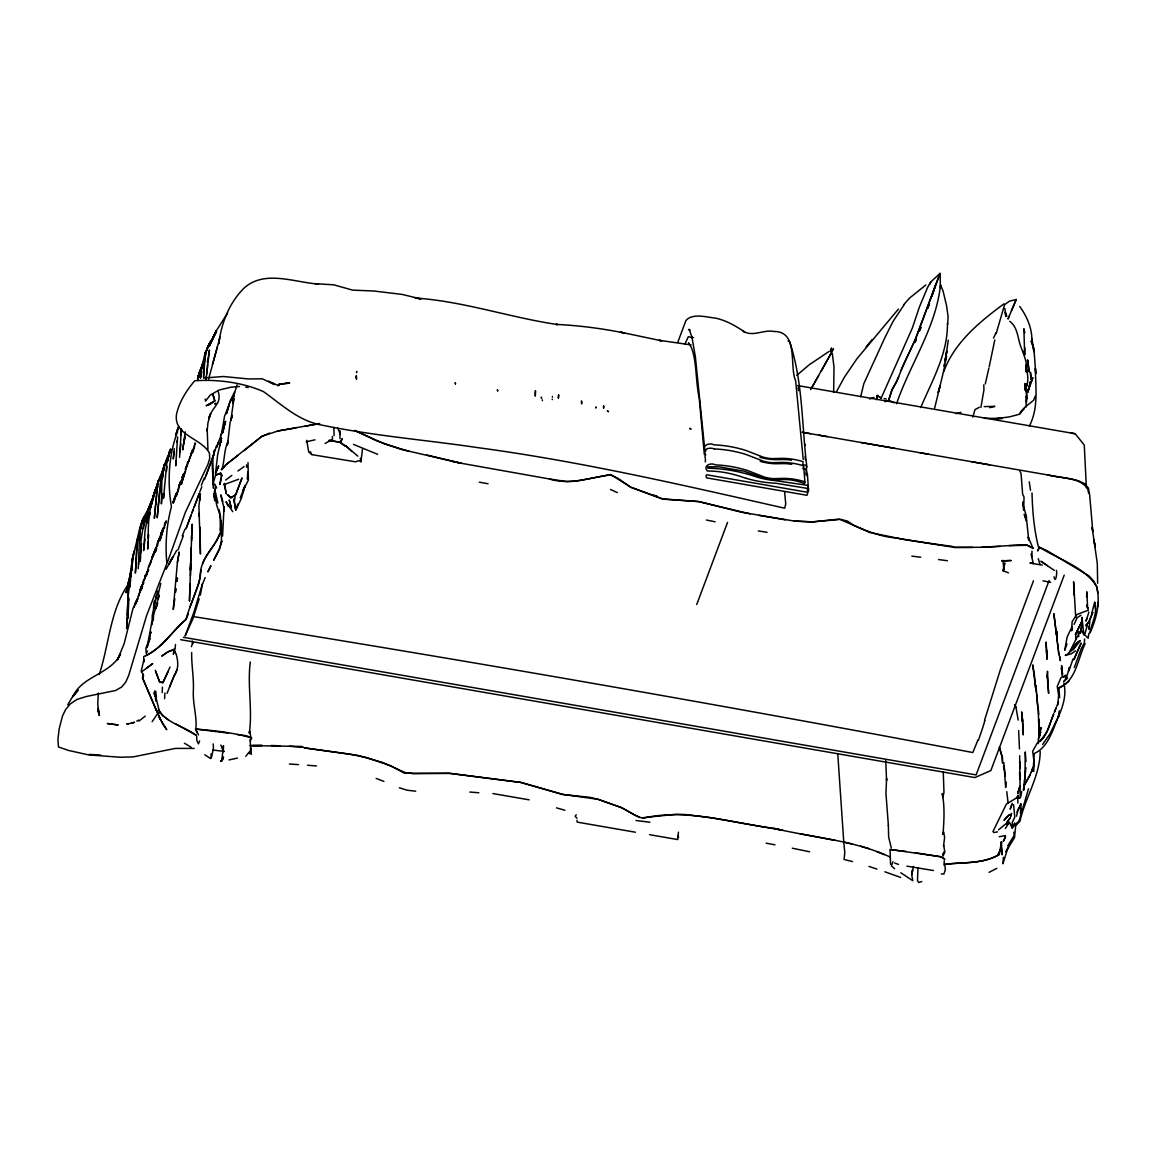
<?xml version="1.0" encoding="UTF-8"?>
<svg xmlns="http://www.w3.org/2000/svg" width="1156" height="1156" viewBox="0 0 1156 1156"><rect width="100%" height="100%" fill="white"/><g stroke="black" fill="none" stroke-linecap="round" stroke-linejoin="round"><path stroke-width="1.5" d="M802.856 468.758L806.209 469.336L807.278 475.593M807.365 473.541L808.55 490.534L806.96 495.288L706.504 477.847L705.998 475.839L706.634 474.769L807.09 492.21L807.582 491.127L807.264 488.381L775.575 483.208A107.551 88.998 27.9 0 1 746.429 478.396M138.662 595.759L138.677 595.383M1031.961 556.787L1031.99 551.094M885.742 760.619L886.565 780.401L886.609 778.595L885.93 793.218L888.386 825.529M890.582 864.312L890.019 849.443L941.418 856.813L944.813 859.226M1026.253 406.97L1025.863 396.378M128.562 597.522L128.114 618.243L128.562 598.519L128.533 600.715M182.619 476.474L183.558 475.217L181.998 477.486L184.093 473.425L179.599 485.173M1001.457 841.727L1001.385 850.541L1001.457 841.727L999.218 854.92M1026.571 402.331L1026.586 399.557M1038.738 719.09L1038.709 723.483L1038.189 706.995L1038.652 714.697M678.442 832.176L677.719 839.574L649.528 834.675M497.369 390.049L497.831 391.046L497.398 390.063M143.503 583.925L143.749 581.641M940.435 287.931L940.117 273.495L938.889 276.573M1038.276 743.684L1038.377 738.525L1040.718 731.907L1039.36 736.242L1040.935 727.456L1039.374 736.43L1038.709 719.87L1039.417 737.918M142.679 678.413L143.59 675.379L142.419 677.488L156.522 710.694L142.679 678.413L142.766 674.194M190.437 575.645L190.726 563.897L189.801 589.863L190.119 583.635M206.144 379.312L209.409 350.138L207.516 362.507L207.748 359.689L207.632 361.741M552.395 397.187L552.409 396.45M139.89 540.502C139.139 529.332 141.48 517.975 148.936 509.319M191.058 554.837L191.246 547.987L190.379 570.211L191.621 537.583L191.621 540.864M558.42 397.823L558.651 394.803L558.377 398.141M1033.782 771.312L1033.926 759.246L1033.002 771.269M206.144 379.211L206.23 376.394M833.649 392.332L833.996 367.059L832.32 353.476M162.245 692.646L162.404 687.184M179.556 457.314L181.29 430.856M140.468 555.588L140.281 561.426L141.061 539.736L143.228 526.327L146.754 512.599L151.364 501.762L146.552 513.481L154.023 494.45M181.203 434.714L181.376 430.046M1020.213 796.975L1019.664 755.663M140.078 592.551L141.104 588.216L139.732 590.629L142 585.528L136.003 603.157L137.925 598.765M127.752 603.88L127.29 615.151M1078.649 636.725L1078.837 631.653M127.955 598.765L130.512 572.928L126.38 592.739L127.695 587.551M221.417 543.421L221.446 523.509L219.235 509.839M1023.696 508.51L1024.043 497.123L1022.641 494.277L1021.051 473.541L1019.765 470.738M1023.609 510.331L1022.887 501.964L1023.493 506.877M1086.611 597.002L1086.842 591.655M1057.841 704.799L1058.607 694.944L1057.249 686.389L1060.977 677.691L1065.89 675.306L1065.485 678.355M163.574 468.426L157.895 481.922L154.326 518.307L155.309 509.767M1024.823 347.826L1024.678 355.08L1023.884 328.723L1024.837 332.827M947.689 324.316L948.079 316.368L946.562 305.69L943.021 290.864L940.493 284.781C936.172 327.423 910.09 363.923 896.579 403.719M1084.588 638.993L1084.4 642.837L1081.25 648.588L1074.285 667.59M155.207 510.894L155.453 505.909M180.481 482.24L179.194 485.289L180.798 481.835M1040.212 751.414C1039.923 776.254 1025.213 797.712 1019.881 821.468L1015.864 825.109L1019.274 820.24L1028.508 788.811M204.092 369.732L204.959 356.409L203.47 376.524M218.152 391.393C222.227 404.123 212.285 406.175 208.672 418.501L210.652 413.704L207.993 422.576L207.126 431.015L207.17 428.804L207.936 449.583M1019.838 768.538L1019.679 761.255M127.16 617.911L126.64 628.633L128.634 583.534L132.882 557.178L130.729 575.905M162.331 493.887L161.378 503.857L161.826 481.474L163.574 468.021L170.828 449.54M203.658 377.795L204.02 371.134M207.488 364.646L206.967 373.605M1021.037 804.489L1020.546 813.665L1020.835 808.333M138.547 564.417L139.486 535.777L141.003 524.708M888.357 825.268L888.646 837.074L891.319 848.027M146.841 523.35L148.416 511.573L145.02 531.052L143.604 550.632L145.078 539.043M164.586 698.73L164.932 693.022M227.414 445.147L230.116 422.446L232.37 415.365L230.882 420.177L233.989 398.213L232.905 403.502L232.818 398.82L237.052 384.847M944.004 865.252L944.293 860.7M1089.255 626.234L1089.053 629.326L1089.848 621.336M179.18 553.117L177.417 562.278L173.241 609.472L174.816 598.75M130.845 574.243L129.949 587.06L130.483 579.59M140.57 554.056L141.552 543.551M203.875 370.527L203.933 369.703M98.332 693.08L97.74 704.235L99.387 715.434L97.899 708.411L99.141 714.914L97.754 708.686L98.896 713.584M130.614 577.465L131.206 569.388M199.757 500.692L200.248 493.785L198.919 506.212L199.294 516.067M177.085 581.063L177.316 577.971L176.608 581.121M221.533 474.162L219.915 484.451L221.388 478.179M1025.907 767.584L1024.563 781.181M138.966 558.897L138.185 568.68M334.098 435.668L333.838 427.489M1003.408 857.318L1002.917 863.792L1007.888 847.897L1005.836 851.929L1014.549 837.522L1015.691 825.529M163.834 493.93L163.502 498.294L166.811 463.079L169.195 452.531M552.322 399.109L552.192 399.629M155.872 504.637L157.086 486.835L158.517 480.607L156.782 485.823L158.517 480.607M176.088 460.782L175.683 465.839L177.619 436.91M131.9 568.795L131.755 570.515L132.564 561.325M147.535 651.03L146.234 653.429L145.887 648.169L149.991 638.329L147.058 647.635L151.768 622.275L153.315 620.266L153.502 615.498L159.138 594.907L158.242 599.516L158.314 593.895L160.785 583.419M161.276 534.953L160.597 536.745M876.725 399.629L877.072 395.453L880.959 397.91M1081.655 620.512L1081.929 617.217L1083.923 635.034L1081.929 630.887M148.286 541.398L147.679 549.071L148.488 534.549L148.3 538.306C147.766 521.11 149.991 503.554 156.306 487.485L154.326 492.817L157.173 484.74L154.89 491.445M180.813 443.832L180.033 452.473M140.729 526.009L144.803 516.096C134.92 533.393 136.986 553.999 135.353 573.073L137.925 536.384L132.319 559.316L132.969 555.733L134.212 551.109L131.423 566.498M154.167 601.221L153.517 608.316L157.649 590.976M362.522 448.759L360.947 461.735L358.794 460.68L355.528 461.822L311.874 454.64L308.666 451.895L306.759 440.335M1037.524 550.82L1039.403 547.12C1058.65 559.591 1084.631 566.628 1096.899 586.988C1100.281 602.579 1096.596 618.431 1090.137 632.679M948.281 340.153L944.206 368.648L934.669 408.082M1097.795 606.77L1098.2 602.406M175.062 649.08L175.495 644.484M162.88 475L164.311 464.567L162.042 473.469L165.091 463.007L160.756 480.015L157.187 517.758L160.034 488.251M215.493 473.526L218.614 466.114L215.493 473.526L217.675 454.626L221.533 438.11L219.539 446.23M1006.197 782.02L1005.648 787.525L1004.073 765.734L1005.214 776.153M173.964 452.155L173.284 458.961L174.325 448.716M1030.372 774.303L1024.014 785.878L1023.537 790.198L1023.97 785.907L1030.401 774.318M137.159 541.976L137.419 539.404M155.988 608.648L157.519 602.897M166.536 471.056L167.028 466.489M185.263 431.853L182.662 449.915L185.003 436.404L184.006 442.632M128.634 583.534L129.01 580.066M860.656 396.768L863.807 383.734L884.759 337.942L893.155 321.224L903.891 305.068M200.479 377.579L202.199 364.704L205.739 351.655L209.655 343.332L205.334 353.909L208.803 344.401L211.302 340.11L206.765 349.04L216.447 331.584M222.588 536.066L224.047 506.704M224.033 508.207L223.643 511.487L224.018 508.207L220.782 494.869L222.79 501.516M943.267 771.977L943.975 792.38L942.805 797.51L942.27 793.58C944.871 806.816 944.033 820.76 943.036 833.967M1069.069 670.494L1072.999 658.978M1004.318 566.44L1004.737 562.943L1003.018 570.732L1008.466 572.841M876.739 399.528L877.245 395.395L881.132 398.04M1023.479 790.227L1024.014 785.878M132.03 561.383L131.784 563.348L132.319 559.157M160.453 485.347L161.074 480.506M179.036 551.932L177.417 562.278M221.027 521.067L220.232 534.636M1081.351 628.965L1082.059 623.532M167.562 461.62L169.874 451.028M173.386 502.629L173.891 500.779L173.328 501.95M221.36 523.451L220.449 530.373L220.03 514.55L220.478 516.66L216.721 505.244L214.294 491.777L215.825 487.283M943.354 855.931L943.874 852.044L942.747 854.761M161.392 478.006L164.181 466.056M176.897 442.184L177.085 440.855M202.546 563.579C206.462 552.684 216.071 545.04 219.712 533.913C214.033 548.609 199.685 559.273 200.277 576.28C197.199 591.135 189.887 604.79 186 619.428C171.623 631.667 161.912 648.848 143.734 656.55L143.821 662.041L143.893 659.801L141.234 671.029M201.187 569.908L199.135 582.624L189.859 607.391M178.616 489.436L177.851 492.023M1023.898 784.707L1024.967 777.338L1025.256 751.935L1025.979 761.501M946.157 355.109L946.778 350.962L946.273 354.271M1087.276 625.584L1084.631 634.702L1088.128 638.242L1088.865 633.459M154.297 552.9L148.358 567.148L147.144 573.318L143.214 581.136L141.249 589.863L142.621 586.323M227.616 443.861L228.007 441.274C223.874 450.276 224.828 460.305 221.808 469.712L226.186 464.524L261.733 436.361L278.09 430.913L319.663 423.558L304.823 426.275M980.924 407.331L983.929 390.02L983.799 384.89M200.638 378.099L201.78 371.365M219.842 336.916L218.759 343.708C221.388 323.145 229.163 302.872 244.075 288.09C264.551 269.55 294.26 282.425 318.521 284.058L315.169 283.711L333.708 284.81L352.609 290.113L373.879 291.023L402.129 294.419L420.986 298.971L415.047 298.002C463.715 301.283 509.68 317.51 557.683 324.576L555.964 324.388C578.968 325.472 601.958 328.463 624.5 333.044L620.483 332.133L661.796 340.847L659.036 340.298L691.057 344.878M235.145 496.358L234.321 501.603L235.752 510.128L241.257 498.67L244.87 486.748L240.173 497.831M143.503 528.509L144.052 525.127M175.105 497.831L174.469 500.418M175.726 591.988L176.247 588.852M1020.893 796.238L1021.687 791.47M173.284 654.368L174.123 649.296L167.996 651.782L161.984 655.958M1059.315 710.795L1058.231 717.182C1062.899 706.721 1066.757 694.756 1063.852 683.312M198.615 377.405L199.583 371.755L203.991 360.686M250.65 750.345L250.173 739.276M194.699 446.043L194.107 448.701M141.812 587.378L141.971 586.497M945.579 361.496L946.562 355.932M157.534 545.964L157.967 543.233M1091.914 612.955L1094.616 602.16M945.088 360.455L945.637 357.349L944.943 360.845M151.754 504.218L155.294 490.447L153.054 496.618L157.895 486.286L154.485 492.499L152.216 501.126M989.146 366.958L994.796 339.951M140.165 528.986L141.22 523.914L139.948 531.355L142.838 519.203L140.916 525.489M144.457 522.844L144.876 520.561M198.485 377.261L200.32 370.151L198.211 376.596M198.326 378.503L198.904 375.498L198.196 378.677M250.303 661.969C247.211 685.566 252.731 709.64 249.277 733.265L249.609 730.881L250.968 737.759C233.18 732.557 214.048 730.52 195.523 729.046L197.127 732.716M99.199 674.584C109.256 644.499 109.907 609.645 129.01 583.346M1017.439 798.478L1018.089 795.14L1016.558 797.972L1020.069 797.727M127.42 587.783L128.851 580.399L127.796 585.832M913.471 866.436L911.679 874.817L912.561 869.933L911.809 875.453L912.821 880.713L900.827 872.78M1072.204 627.983L1071.641 630.844L1072.118 621.697L1076.742 614.602L1087.391 610.527M162.461 472.024L161.349 477.558L163.502 468.166M213.484 455.117L216.562 445.624M199.583 371.755L197.705 379.226M178.501 489.031L178.689 488.15M213.195 456.49L214.481 450.233L213.831 452.603M221.75 432.734L224.553 416.189L229.538 403.617L226.46 413.732L230.261 400.511L234.524 392.13M988.842 368.374L985.273 383.965M155.771 549.548L155.858 547.539L152.823 555.487L155.164 550.299L154.442 552.221M173.544 501.372L174.484 498.063L173.039 503.005M187.431 465.247L187.691 463.455M155.785 549.895L156.046 548.724L155.179 552.409L156.725 548.219M155.569 550.877L157.303 543.277L159.962 537.511L159.34 540.213M142.491 584.792L143.026 582.378M1081.611 626.133L1079.993 633.3L1081.351 630.54M155.583 491.127L157.635 483.425M169.585 451.143L167.49 460.68L170.553 448.904M149.89 636.161L150.887 631.826L148.691 641.32M247.803 471.691L247.297 479.09M1016.514 816.208L1018.118 809.359M1068.534 671.217L1069.445 667.344L1066.309 678.5L1063.549 681.794L1067.537 678.11M917.98 867.78L917.474 880.742L918.847 882.519L921.765 881.522M162.837 470.637L162.331 472.443L163.184 469.408L161.652 475.969L163.343 469.596M200.335 595.138L202.488 583.693L193.876 612.348L185.119 635.988L192.936 618.691L199.193 598.822M943.903 366.076L944.524 363.562M168.646 455.392L168.097 457.603L170.293 450.912M203.023 365.094L202.199 368.417L202.907 365.599M197.763 378.532L200.219 370.773L197.936 377.694M784.592 491.864L785.748 503.929L784.707 508.207C683.124 485.173 581.251 461.504 477.847 447.647C426.015 439.974 373.59 435.855 322.249 425.177C298.956 421.29 281.876 404.687 263.438 391.595C242.326 382.361 217.212 379.168 194.743 380.786C186.477 390.439 179.397 401.594 176.536 414.094C173.212 435.566 201.39 437.878 209.467 453.195L209.742 458.441L207.921 464.423L185.35 512.383L168.328 559.822L146.581 615.613L128.735 675.35L125.787 682.054L121.698 687.011L115.629 690.493L86.151 696.548L76.946 699.452L70.241 703.961L65.589 709.64L62.511 715.969L59.187 728.771L57.93 739.363L58.465 746.949L68.435 750.417L88.68 754.911L120.267 757.252L133.171 756.891L175.279 748.423L194.121 748.409M152.664 498.872L154.21 494.262M219.496 339.04L208.629 379.009M1086.264 620.714L1088.822 612.246M217.472 346.656L212.502 364.27M186.275 467.501L186.015 468.353M806.31 475.506L806.31 472.963M198.008 377.868L198.832 374.746M173.617 501.285L173.805 500.404L173.198 502.715L176.406 494.306L175.553 496.199M881.089 398.3L912.373 328.001L919.41 306.976L927.531 287.555L930.912 281.818L939.915 273.481L915.176 339.618L900.958 370.469M1010.792 816.266L1011.572 813.333L1010.647 816.309M168.227 456.418L169.903 450.146M197.604 379.428L198.514 375.989L198.138 377.246M942.863 834.415L943.571 831.8L944.625 837.363L943.498 846.322M145.728 517.05L144.413 522.382L147.52 512.368M138.402 596.51L139.486 593.303M185.87 468.931L186.766 466.215L181.29 484.407L184.44 474.22M189.483 459.337L192.127 451.823L185.321 469.134L186.607 466.475M149.138 566.758L149.673 565.038M1089.833 632.708C1091.856 622.679 1097.868 612.81 1094.804 602.377L1095.426 609.14M156.782 485.823L161.031 475.347M135.281 605.022L135.801 603.36M996.183 333.578L1004.578 304.678L1009.506 301.124L1016.225 299.52L1007.989 319.027L1009.13 316.224M166.088 520.865L159.933 540.531L162.245 533.06M1027.973 392.072L1030.401 381.668L1027.756 392.115L1032.843 377.737L1030.95 382.593M145.699 575.688L145.945 575.124C145.266 576.873 147.563 571.888 144.876 576.569L147.795 570.544L146.321 575.529L147.274 573.174M249.364 753.698L251.04 748.033L251.271 754.015L249.075 752.166L245.737 756.327M161.132 533.292L163.083 528.437L158.589 540.387L160.149 537.482M888.386 400.713L891.825 389.847L896.579 381.914L903.371 364.834L915.408 339.532L940.117 273.495M203.745 362.507L204.222 360.932M984.478 720.506L1000.59 668.992L1033.478 580.803M888.617 400.612L892.085 390.034L898.747 376.972M164.961 524.737L166.218 521.486L165.626 522.396M176.695 581.266L177.576 578.419M1029.432 425.972C1038.738 407.577 1035.516 387.983 1035.415 368.461L1035.747 373.677L1033.999 349.531L1031.152 341.006L1033.392 346.627L1033.869 351.554M147.159 512.296L145.728 516.862L147.636 510.779M161.551 533.176L162.288 531.269L160.843 533.783M178.978 487.052L179.657 485.087M158.228 542.395L159.008 540.661M182.489 477.717L183.24 475.694L182.749 476.315M191.419 646.681L192.749 642.534L192.691 643.748L192.243 640.93M156.306 595.73L152.26 615.541L152 624.746M164.253 528.292L164.687 526.948M185.639 471.128L184.859 473.295M932.039 295.965L933.932 290.185M931.808 295.95L933.716 290.142M156.306 606.943L157.664 602.883M915.35 341.916L916.318 339.026M197.56 379.312L199.237 374.342M927.69 308.117L929.251 303.537M927.921 308.146L929.496 303.537M1085.918 621.003L1086.799 618.446M237.89 503.973L235.752 510.128L233.772 498.886M943.831 371.408C954.48 342.378 979.869 321.614 1004.015 303.826M201.375 485.202L204.179 478.078M934.207 288.697L935.262 285.676M934.409 288.74L935.464 285.72M162.924 469.611L164.99 463.773M140.714 588.996L141.205 588.144L140.078 589.936M915.133 341.873L916.116 339.098M1066.988 643.878L1064.734 650.25L1067.089 637.173L1072.103 626.509M1012.237 803.348L1010.185 809.142L1011.832 804.721M1085.137 643.719C1077.652 658.906 1076.308 680.451 1058.91 688.051L1059.633 697.617M175.539 435.364L178.689 426.694M176.998 431.419L178.342 427.662M128.966 583.982L125.845 592.421L129.212 584.3M144.211 580.081L145.251 578M195.133 444.598L195.48 443.629M892.967 861.697L891.406 865.902L894.585 868.734M1075.485 634.442L1081.843 621.509L1075.412 634.471M175.784 434.497L177.533 429.772M206.014 475.506L214.351 453.109L204.439 479.668M1030.444 383.937L1027.641 391.407M199.713 492.254L201.809 486.676M221.822 433.283L216.475 447.517L218.571 441.939M677.777 342.263L685.97 320.472C692.574 312.915 706.388 317.192 715.391 318.088C726.185 320.385 735.693 325.949 744.71 331.989L743.221 331.281C753.062 337.22 763.552 329.344 773.899 331.469C798.926 331.151 789.115 366.279 795.646 380.786L803.203 459.423M684.829 344.228L688.282 336.786L693.571 337.697M696.721 604.516L727.543 522.396M1049.113 580.5L976.126 774.925L183.414 637.303M1064.199 575.168L990.865 770.532L974.884 777.569L180.712 639.687M178.01 549.953L183.298 535.878M189.208 520.229L185.957 528.87L191.304 514.637L189.194 520.2M978.005 739.826L972.846 752.542C713.657 703.325 453.47 658.212 192.965 616.509M195.104 442.849L192.46 452.603L193.717 449.597M148.705 569.662L147.809 571.888M244.913 485.448L242.514 491.632L248.396 480.072L247.991 462.588M147.404 571.7L147.115 572.263M1020.199 413.906L1021.326 411.045L1024.216 408.444L1018.768 414.455L1009.13 416.94L994.276 418.862L1002.165 418.429L984.348 418.328M1033.58 400.381L1035.241 396.118M202.271 364.92L199.497 372.767L203.051 362.97M1056.714 706.359L1058.463 701.923M199.612 740.895L198.456 743.843L196.867 740.721L196.722 736.545M152.448 557.582L153.603 554.938L152.823 555.993M182.229 535.994L184.946 529.188M806.252 474.148L806.57 466.634L805.905 465.261L802.553 464.683M938.686 276.544L939.915 273.481M165.496 461.851L167.62 456.562M151.783 559.099L150.092 564.417M830.21 351.236L831.54 347.956L831.352 352.883L811.657 387.824M154.21 493.901L152.939 496.993L154.153 494.204M220.753 435.061L222.718 430.292M202.748 583.477L205.204 577.538M919.41 330.732L920.783 327.437M188.399 613.663L186 619.428C172.085 631.118 162.779 647.562 145.801 655.683M1003.018 570.732L1004 568.376M169.47 687.17L174.368 675.176L167.042 693.369M134.486 607.03L134.11 607.377M176.984 669.483L174.556 675.249C179.021 668.544 178.168 660.495 175.828 653.212M1031.051 772.8L1032.973 768.263L1031.022 772.786M199.266 373.822L197.806 377.116M155.699 671.622L159.629 681.867L162.938 682.632L170.019 666.998M972.788 417.171L975.014 409.614L979.349 407.288M1011.457 310.617L1016.225 299.52M919.627 330.703L921.014 327.48M1038.016 550.704L1039.417 547.424L1047.061 550.69L1089.053 575.963L1093.822 581.208L1096.842 587.002L1097.781 593.057M176.304 493.887L176.998 492.442L174.643 497.456L176.059 494.335M135.989 602.868L136.321 602.146L134.544 604.559L137.362 598.924L132.94 608.692L124.14 643.776L117.377 659.96L120.585 653.964C110.398 674.468 82.192 675.653 72.712 696.779L78.189 690.016L72.322 697.039L67.742 704.828M1025.054 388.387L1027.193 383.503L1025.401 389.326L1025.011 383.532L1025.921 391.306M164.224 525.229L165.727 522.223L164.701 524.174M1018.566 809.142L1020.979 803.767L1018.508 809.287M920.696 407.548C932.213 380.555 947.906 353.433 947.458 323.203M168.126 671.506L162.88 682.734L159.644 681.997L155.265 670.249M1080.239 633.026L1081.424 630.439M993.51 338.087L995.923 332.928M136.813 600.296L136.162 601.655M1074.069 624.356L1077.204 617.694L1080.947 615.209M836.525 391.581L844.386 377.217L856.914 358.765L898.429 309.071M179.888 483.511L176.333 495.751L177.475 492.803M1024.78 390.15C1029.071 383.359 1028.262 374.53 1025.762 367.218L1026.485 371.365M176.854 431.188L178.862 427.055M162.678 531.789L163.415 530.272M191.159 453.268L192.907 449.352L191.578 452.444M1016.991 811.974L1019.057 807.769M250.288 740.765L251.762 737.86L246.098 735.693L237.298 734.508M1014.621 822.942L1012.064 827.971L1009.607 822.61M148.3 510.186L146.075 514.521L148.257 510.591M929.554 284.39L930.912 281.818M1069.387 652.302L1077.71 635.916M234.336 395.742L230.03 402.129M175.943 494.566L176.593 493.381M140.916 588.346L141.942 585.268L140.468 589.126M166.045 569.287L176.752 550.285M810.631 389.63L818.549 375.816M1040.255 741.386L1047.047 731.43L1053.766 713.787C1049.605 723.295 1048.131 734.855 1039.446 741.588M177.648 431.506C168.559 454.857 167.273 482.197 171.435 506.762C166.594 524.347 165.048 544.476 166.825 562.582M173.703 501.82L174.108 501.097M821.049 371.437L833.548 348.866L831.598 350.832M992.888 831.713L1006.356 804.143L1017.728 797.149M1031.6 770.142L1034.158 765.677M216.533 331.555L209.323 346.208L216.259 330.833L227.645 313.001M183.154 475.376L184.122 473.411L182.634 476.229M1077.291 642.577L1073.086 649.788L1080.311 640.727M222.588 759.579L220.854 761.399L223.541 756.92L221.735 761.125L223.455 745.721L223.383 751.675L220.868 745.056M1007.613 846.019L1014.058 835.557L1013.855 832.147M1005.33 828.549L1009.304 822.176M180.856 481.777L182.099 479.942M155.424 550.126L151.985 557.235L153.127 555.646L152.606 556.253M152.115 721.691L158.17 712.804M187.416 462.834L188.919 461.071L187.416 462.834L188.038 461.952M943.079 854.833L944.857 852.29L943.715 845.253M1010.243 817.827L1007.396 821.829L1007.338 824.344L1009.463 822.985M903.602 304.881L909.512 298.104L925.855 284.983M1085.802 625.801L1088.923 621.856L1092.767 612.333L1088.88 621.942L1085.816 625.396M1006.804 816.887L1004.029 820.341L1009.665 814.561L1007.757 816.107M1010.402 817.74L1007.049 821.829L1007.223 824.387L1009.289 822.942M220.854 761.399L222.732 759.087M866.075 346.901L872.101 339.618M1042.568 744.522L1049.85 734.089L1058.954 715.434C1052.986 728.728 1048.709 747.051 1034.447 753.394L1033.637 758.668L1032.669 751.241L1036.918 743.568L1043.998 736.82M1020.734 412.172L1024.837 407.244L1032.77 400.959M221.287 469.712L226.171 464.51L238.165 455.305M1016.716 823.072L1012.064 827.971L1012.223 822.61L1014.78 817.104L1013.61 804.706M210.768 403.762L214.135 401.219L208.239 404.947L209.612 404.224M1007.02 822.826L998.495 829.892M796.715 375.339L809.431 364.631L828.881 351.583M1070.456 651.363L1072.623 649.499M1063.607 677.257L1065.89 675.306M244.089 450.638L261.791 436.404L269.507 433.11M145.237 716.113L138.922 721.098M1064.647 684.511L1068.895 681.26M147.058 667.85L152.78 663.53L141.379 672.041L142.997 673.876M225.651 480.058L231.821 475.434M277.743 385.786L279.622 384.717L277.729 385.223L271.169 382.622L273.076 383.359M212.01 402.635L206.144 405.756L210.464 403.95M237.934 470.998L244.089 466.576M1060.153 687.17L1058.91 688.051L1065.529 683.861M873.213 397.939L873.95 397.433L869.644 398.979M1075.485 650.886L1071.236 653.79L1065.24 655.452C1072.031 652.562 1073.202 643.863 1079.906 640.684M161.97 655.929L168.025 651.796L174.224 649.614L175.38 653.357L174.123 649.296M996.761 868.344L989.074 872.361M136.798 721.127L138.59 720.058M325.082 443.485L332.495 439.294L332.364 436.433M705.146 454.727L705.015 457.819M705.449 458.816L705.319 461.894M128.273 723.829L134.587 722.283L132.189 722.905M215.594 475.217L220.637 473.31L221.865 475.954M238.598 479.249L223.599 484.798M885.005 401.753L889.152 400.424L894.282 402.808M960.911 412.273L956.113 413.689M131.683 723.121L133.084 722.688M989.681 407.678L994.883 406.363L984.204 406.594M306.167 441.809L314.981 439.829M228.975 759.94L237.414 758.09M993.741 832.537L997.455 831.887M999.218 836.727L1005.474 835.615M278.09 430.942L295.922 427.922M576.887 820.37L577.263 822.133L635.424 832.219M285.402 383.431L278.639 384.356L289.694 383.012L285.286 383.431M802.972 463.585L803.044 461.649A63.696 52.699 27.9 0 0 781.08 458.354L772.757 458.614A34.911 28.886 27.9 0 1 763.018 457.082L745.606 450.349A108.577 89.85 27.9 0 0 714.032 444.858C709.076 442.156 701.273 445.754 705.839 450.999M803.275 467.66L803.348 465.738A63.696 52.699 27.9 0 0 781.384 462.429L773.061 462.703A34.911 28.886 27.9 0 1 763.321 461.157L745.909 454.424A108.577 89.85 27.9 0 0 714.336 448.947M286.385 383.503L287.237 383.402M643.039 818.159C686.953 808.073 730.563 822.913 774 828.375C812.827 837.71 853.749 840.036 890.366 857.145M409.412 451.404L384.197 443.832L354.617 430.393L376.206 440.595L400.8 449.308L461.215 463.267L549.273 478.945L566.902 481.604L575.804 481.243L610.7 474.509L630.743 487.268L662.72 499.146L698.744 501.545L741.386 512.224L794.331 521.081L812.336 521.891L839.429 519.058L847.406 521.067L854.14 525.561L869.514 532.425L904.281 539.577L954.581 547.409L981.906 547.265L1018.205 545.04L1027.251 545.184L1033.276 548.276M1016.962 797.857L1020.575 797.597M1009.159 545.632L1027.207 545.314L1032.944 548.233L1028.19 537.049L1028.753 540.083L1026.615 520.055L1024.259 514.304L1026.297 521.212L1026.514 516.559L1023.739 507.325M1000.085 546.412L981.906 547.265M839.242 519.535L812.336 521.891L794.331 521.081M239.538 386.509L230.882 387.217L219.019 390.049L210.204 395.077L205.566 401.089L205.19 398.979M203.832 378.012L223.426 376.509L248.424 378.937L262.311 378.821L274.55 384.5L271.212 382.607L273.582 383.59M253.063 745.519L262.166 745.447L250.028 745.591L301.759 746.458L304.534 747.874M972.803 547.424L954.581 547.409L951.72 546.282C933.167 543.97 914.179 540.965 895.539 537.901C875.843 536.355 858.532 526.977 840.831 519.911M576.223 814.763L575.211 816.295L576.96 818.289M714.336 448.947C709.509 446.852 701.981 449.077 705.781 454.915M941.287 873.936L943.903 874.008L945.333 869.659L944.914 865.338M271.284 745.49L280.417 745.822M289.535 746.227L301.658 747.296M89.2 754.406L100.76 755.085M289.419 764.029L298.523 764.622M469.842 792.048L478.83 792.77M307.525 765.243L316.484 765.98M890.539 849.646L906.102 851.452M212.661 750.013L224.278 751.386M649.918 822.234L636.06 820.514M415.726 791.181L407.317 790.256L399.311 787.785M911.838 556.137L920.696 557.235M938.47 559.547L947.4 560.718M915.032 852.68L941.302 856.899L944.597 859.284M245.693 387.173L248.208 387.549M933.528 870.526L906.94 866.162M758.278 530.951L767.049 532.309M228.44 733.121L195.87 729.089C197.112 715.81 192.488 703.383 193.384 689.988C193.861 677.416 191.434 665.134 191.665 652.504M758.957 515.388L785.444 519.839M492.976 793.58L529.173 799.836M1033.45 563.651L1029.938 562.986L1042.264 565.125M800.068 833.808L835.037 840.412M1071.28 433.081L1075.21 433.746L1084.285 445.118L1086.38 487.904M549.273 478.945C569.792 485.491 590.181 477.515 610.541 474.914L617.521 478.093L630.815 487.182L662.822 498.901L698.73 501.617L750.157 513.856M797.669 385.569L1075.21 433.746M894.643 448.326L802.12 432.257L810.529 433.702M860.989 442.488L928.311 454.178M818.939 435.176L827.349 436.636M971.835 461.75L989.637 464.842M653.27 495.216L656.796 495.823M919.901 452.733L1071.757 479.119L1078.707 480.809L1084.675 483.757L1088.417 488.121L1089.27 493.294M1048.058 475.015C1061.063 478.714 1078.591 476.575 1087.695 488.468L1088.663 493.453M304.649 747.961L357.97 755.417L383.026 762.555L404.932 772.483L413.328 773.725L449.597 773.306L520.923 782.41L562.596 794.504L589.502 797.279L598.028 799.273L621.827 807.741L639.702 817.595M479.307 482.168L488.063 483.772M304.534 747.874L349.141 754.015L366.495 757.556L390.627 765.792L404.412 773.162L449.597 773.378L520.894 782.482L562.654 794.345L597.999 799.316L621.769 807.769L634.861 815.298L641.609 817.884L676.477 814.214L685.479 814.532L712.298 817.899L782.641 830.283L774 828.375M1042.972 580.832L1050.703 582.292M766.211 843.172L774.925 844.819M452.473 461.504L461.215 463.267L426.824 455.045M706.417 520.027L715.116 521.79M809.633 851.784L792.293 848.201M837.753 753.596L843.764 842.059L852.304 844.039M884.065 398.531L886.305 399.066M852.536 861.596L844.082 859.457L844.79 852.637L843.764 842.059M556.527 807.871L564.937 810.255M860.729 846.206L868.922 848.605M746.429 478.382L742.297 477.096A93.174 77.105 27.9 0 0 707.327 471.012C702.761 465.796 710.579 462.183 715.521 464.9A108.577 89.85 27.9 0 1 747.108 470.376L764.506 477.11A34.911 28.886 27.9 0 0 774.245 478.656L782.569 478.382A63.696 52.699 27.9 0 1 804.547 481.676L804.576 483.598L800.66 482.211A46.399 38.394 27.9 0 0 785.285 479.538L776.962 479.697A53.508 44.289 27.9 0 1 759.217 476.619L743.973 471.171L718.888 466.822L707.862 466.836L707.804 468.209A140.714 116.453 27.9 0 1 754.781 476.359L758.061 477.385A76.672 63.45 27.9 0 0 774.578 480.52L807.394 485.289L808.55 489.494M868.951 866.422L876.942 869.081M884.875 871.797L900.64 877.447M894.556 862.983L898.458 864.413M376.148 778.422L383.908 781.384M377.622 454.294L353.505 444.41M876.682 851.553L884.311 854.616M610.513 489.508L617.362 492.615M788.161 340.991L789.649 341.699C803.015 381.769 801.686 425.379 806.874 466.952M688.485 329.561L689.93 330.24L689.222 329.33L692.112 337.827L691.852 336.613L695.363 356.64L704.394 445.71M688.543 342.696C697.212 353.938 695.132 380.049 699.192 397.837L704.322 454.424M268.539 381.09L271.125 382.448M159.383 711.171C167.895 723.613 184.787 726.633 196.462 735.433L175.669 723.829M184.396 743.221L191.13 747.224M357.854 456.172L345.355 445.407L351.814 451.534M1042.307 562.264L1054.359 570.414M204.829 754.752L210.551 758.553M1040.819 561.166L1047.495 565.703M168.632 720.029L162.389 715.521L158.488 709.683M227.443 494.58L230.998 497.658L235.708 494.624L242.023 477.934L235.781 494.667L230.81 497.976L227.327 494.667M1009.723 321.296C1018.552 327.972 1017.381 339.344 1021.528 348.389C1024.057 355.947 1028.06 363.822 1026.282 371.957L1026.022 364.834L1026.586 371.163M232.746 511.689L226.041 501.718L228.021 505.938M249.869 751.689L251.271 754.015M1019.708 306.456C1027.337 316.903 1032.597 329.46 1031.802 342.219L1032.048 339.04L1033.782 351.554M1014.491 704.799L1016.037 707.559L1018.161 720.072M310.241 451.635L311.874 454.64M160.149 719.104L166.753 729.696L162.664 723.873L155.814 708.874L160.149 719.104L158.704 716.113M195.523 729.046L198.5 734.913M214.843 484.162L216.577 487.933M213.947 397.982C215.97 406.002 214.25 397.462 212.733 394.138L214.106 398.415L213.455 396.71M999.564 747.556L1002.498 757.628L1002.584 763.177L1002.108 757.166L999.333 747.34M221.981 475.81L220.767 473.079L215.536 475.159L213.47 482.413L213.73 488.208M541.311 397.202L541.615 398.285L541.413 397.563M678.095 835.788L678.572 837.536M1038.782 548.204C1034.071 530.344 1032.525 511.602 1032.005 492.991M337.783 428.023L340.153 434.064L339.907 430.942L340.023 438.659M1006.862 316.18L1005.315 312.236L1005.807 316.527L1004.925 308.594M1054.055 576.786C1055.399 584.647 1057.408 572.61 1056.425 570.356M1015.271 705.391L1016.037 707.559M1033.074 562.582L1031.036 553.955M1086.582 605.123L1087.608 608.273L1086.958 592.956M1038.247 558.724L1040.053 564.345M155.511 695.652L159.831 713.31M1029.259 481.821L1030.516 490.289M356.308 377.29L356.308 375.787L356.496 379.24L356.279 376.09L356.294 377.102M217.863 503.048L214.958 489.971M155.338 697.935L156.089 701.345M1028.479 365.253L1029.057 371.871L1027.554 360.137L1028.132 362.912M154.572 691.057L156.378 699.929M1062.696 674.223L1061.41 667.865L1062.147 675.957M1003.509 766.414L1004.102 769.39L1003.87 762.743M1003.885 569.922L1002.989 560.255M226.258 493.554L224.322 483.381L226.157 493.569M360.311 458.311L360.947 461.735M1027.554 360.137L1028.161 363.548M1034.114 673.139L1032.727 664.917L1035.603 687.791L1034.389 674.786M1055.067 622.954L1056.454 635.236L1053.882 613.677L1054.836 621.523M1077.869 631.696L1078.36 634.76M1089.573 493.858L1092.796 531.543L1092.117 527.338L1097.304 563.492L1097.636 583.274M542.309 399.846L542.424 400.655M1059.777 656.695L1060.355 660.683L1059.113 654.267M1036.585 693.99L1037.756 706.576L1035.949 685.653L1036.368 692.516M798.117 387.289L798.565 390.656M1075.716 617.535L1073.606 581.743L1073.996 595.065M1058.419 650.857L1058.91 654.701L1057.451 642.736L1058.231 649.239M155.699 691.086L156.465 697.588M1087.854 607.623L1088.215 610.787M1006.775 791.658L1008.09 802.799M145.425 576.454L145.338 575.731L145.439 576.584M1018.638 730.491L1019.462 748.929M805.096 456.36L805.385 459.929M805.01 444.207L805.111 445.45M220.955 437.719L221.316 442.372M803.738 466.518L804.923 482.471M246.503 464.856L246.676 467.27M199.367 516.284L199.15 513.278L200.436 553.984L200.075 527.266M221.042 437.517L221.36 442.271M1026.817 398.921L1026.282 388.662L1026.817 398.907M213.296 488.135L212.834 457.675M211.013 753.958L211.273 758.061L213.455 748.64L213.21 743.9M1046.816 655.351L1046.079 642.042L1046.931 659.325L1046.541 649.961M212.112 463.643L213.311 484.306M1019.52 772.367L1019.881 779.476M1017.713 798.305L1017.916 803.073M581.656 403.502L581.526 400.93L581.656 403.892M1024.23 354.17L1024.173 350.962L1024.216 353.996M1075.672 633.95L1075.73 639.962M984.912 720.549A570.761 413.761 -5.6 0 1 978.496 739.912M791.499 460.247A46.399 38.394 27.9 0 0 783.797 459.51L775.474 459.669A53.508 44.289 27.9 0 1 759.94 457.27M760.243 461.345A53.508 44.289 27.9 0 0 775.777 463.744L784.1 463.585A46.399 38.394 27.9 0 1 791.802 464.336M535.43 390.771L535.286 395.858L535.43 390.771M163.083 528.812L163.054 529.665L162.982 528.09L163.083 528.812M189.96 585.919L189.468 600.932L189.96 585.919M180.452 482.572L180.437 483.396L180.379 481.763L180.452 482.572M596.048 407.143L595.716 408.039L596.005 407.201M159.528 538.855L159.499 539.65L159.528 538.855M184.05 473.555L184.006 474.422L184.05 473.555M191.954 527.439L191.578 538.104L192.228 524.159L191.954 527.439M603.663 406.045L603.591 408.082L603.663 406.045M192.907 449.698L192.907 449.829M176.882 492.702L176.839 493.482L176.882 492.702M1001.226 846.597L1002.108 854.631L1001.226 846.597M1056.96 631.87L1057.249 641.797L1056.96 631.87M1047.148 675.379L1047.09 677.185L1047.495 671.275L1048.608 693.354L1047.148 675.379M356.568 372.521L356.655 371.582L356.568 372.521M150.67 562.206L150.67 562.293M181.463 429.223L180.986 435.032L181.463 429.223M142 585.528L142.015 585.644M150.685 561.773L150.728 561.816M162.779 473.873L162.23 479.22L163.95 467.79L162.779 473.743M1061.584 665.61L1062.104 671.564L1061.584 665.61M1018.031 791.99L1017.844 793.421L1019.867 786.253L1018.031 791.99M204.756 358.924L204.626 359.863L205.768 353.49L204.756 358.924M149.818 512.961L149.182 517.122L149.818 512.961M151.725 502.239L150.945 507.224L151.927 501.155L151.725 502.239M163.068 529.477L162.909 530.445L163.068 529.477M144.5 520.72L143.517 525.619L144.688 519.897L144.5 520.72M224.278 425.87L222.718 432.72L225.593 421.261L224.278 425.87M205.667 351.612L204.439 356.366L205.739 351.655M221.764 540.979L219.597 549.23L213.629 560.328L219.221 549.013L221.764 540.979M940.001 386.147L938.224 392.404L940.001 386.147M149.384 565.891L149.167 566.599L149.427 565.804M138.85 594.907L138.836 594.921M165.38 523.35L165.453 523.191M193.399 509.045L191.824 513.235L193.413 509.03M199.193 493.655L193.948 507.629L199.193 493.67M158.618 540.228L157.967 541.904L158.618 540.228M1056.136 707.848L1054.373 712.298L1056.136 707.848M1079.039 647.49L1073.808 659.787L1081.207 643.054L1079.039 647.49M214.033 335.269L212.401 339.026L214.033 335.269M342.219 438.789L340.413 443.008L345.687 446.332L340.11 442.054L342.219 438.789M570.139 402.938L570.139 402.938M163.82 467.819L162.461 470.868L164.325 466.822L163.82 467.819M142.694 519.694L141.957 521.298L143.98 516.92L142.694 519.694M210.782 566.006L207.936 571.714L210.782 566.006M1005.489 836.713L1003.379 841.293L1005.489 836.727M1000.663 849.284L997.773 855.483C981.646 864.023 962.861 862.13 945.305 864.255C962.803 862.145 981.632 864.081 997.614 855.368L1000.648 849.284M216.259 330.833L213.47 336.584L216.259 330.833M170.394 561.094L168.834 564.316L173.01 556.744L170.394 561.094M215.739 403.357L214.944 403.877L215.739 403.357M128.041 723.829L126.683 723.8L127.984 723.829M1010.908 560.53L1001.804 560.848L1010.908 560.53M117.97 724.942L107.465 723.555L117.97 724.942M337.812 441.881L328.983 440.349L341.323 442.488L337.812 441.881M608.446 411.594L607.449 411.001L608.446 411.594M690.84 428.977L689.843 428.414L690.84 428.977M523.393 394.572L523.393 394.572M231.214 507.585L229.293 500.216L231.214 507.585M455.464 383.864L455.262 382.867L455.464 383.864M154.962 696.23L154.181 692.849L154.962 696.23M1094.775 544.563L1093.923 539.722L1095.137 546.875L1094.775 544.563M1022.352 717.471L1021.644 711.894L1022.468 721.46L1022.352 717.471M214.351 496.733L213.99 493.583L214.799 500.765L214.351 496.733M1030.849 376.336L1030.43 372.218L1030.979 379.544L1030.849 376.336M1023.046 728.092L1022.395 718.873L1023.277 734.913L1023.046 728.092"/></g></svg>
